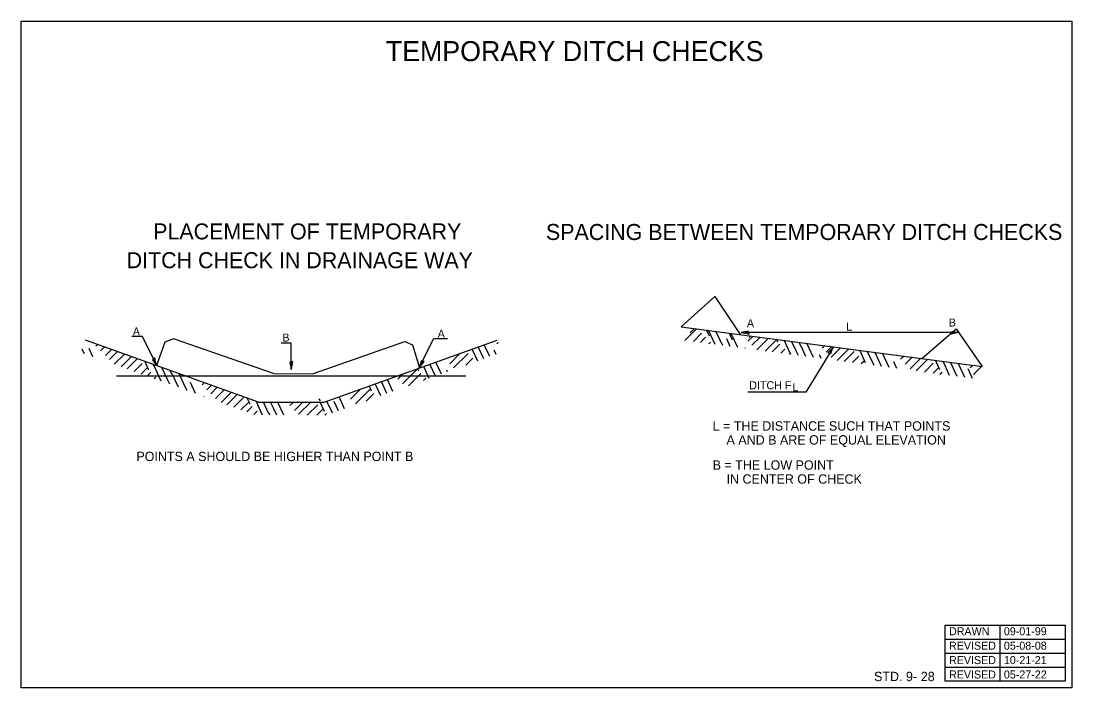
# Model space of a CAD drawing. Extents: x 100 to 888, y 575 to 1075.
import ezdxf

# ---------------------------------------------------------------- set-up
doc = ezdxf.new("R2010")
doc.units = 0
for name, color, linetype in [('Sheets_General Details', 7, 'Continuous'), ('Sheets_Major Grid', 7, 'Continuous'), ('Sheets_Minor Grid Horizontal', 7, 'Continuous')]:
    doc.layers.add(name, color=color, linetype=linetype)

msp = doc.modelspace()

# ---------------------------------------------------------------- linework, layer by layer
at = {"layer": 'Sheets_General Details'}
for p, q in [((594.75, 845.84), (619.79, 868.48)), ((619.79, 868.48), (638.8, 840.03)), ((594.75, 845.84), (820.27, 816.09)), ((597.48, 835.53), (606.24, 844.32)), ((601.37, 841.28), (604.39, 844.32)), ((615.89, 838.68), (613.86, 843.06)), ((620.06, 832.55), (615.14, 843.15)), ((775.09, 822.05), (800.72, 844.15)), ((800.72, 844.15), (820.27, 816.09)), ((277.88, 789.34), (148.22, 835.86)), ((191.12, 838.45), (182.99, 838.45)), ((201.67, 816.65), (191.12, 838.45)), ((214.17, 836.63), (207.83, 834.2)), ((289.09, 810.67), (214.33, 836.7)), ((327.22, 789.34), (456.87, 835.86)), ((398.44, 814.98), (409, 836.78)), ((419.49, 836.78), (409, 836.78)), ((603.83, 834.7), (610.01, 840.88)), ((609.06, 834.01), (612.97, 837.92)), ((625.15, 832.97), (620.75, 842.4)), ((631.48, 831.05), (628.86, 836.68)), ((633.24, 835.71), (630.87, 840.83)), ((637.09, 830.32), (632.45, 840.27)), ((803.24, 841.59), (639.62, 841.59)), ((644.71, 834.94), (648.52, 838.75)), ((645.62, 837.69), (646.66, 838.73)), ((647.67, 831.98), (653.75, 838.06)), ((651.32, 828.43), (660.1, 837.21)), ((657.69, 827.6), (665.67, 835.57)), ((667.05, 834.21), (666.02, 836.44)), ((676.72, 825.09), (671.81, 835.67)), ((680.81, 827.66), (677.43, 834.94)), ((797.81, 841.75), (798.48, 841.78)), ((147.28, 825.83), (145.8, 829.05)), ((153.85, 823.36), (150.99, 829.54)), ((156.04, 831.39), (157.26, 832.62)), ((159.65, 827.8), (162.55, 830.7)), ((163.24, 824.21), (167.84, 828.81)), ((166.21, 821.25), (172.21, 827.25)), ((207.83, 834.2), (201.53, 816.73)), ((302.54, 833.61), (295.05, 833.61)), ((302.54, 813.77), (302.54, 833.61)), ((318.35, 810.56), (387.64, 834.68)), ((387.64, 834.68), (393.22, 832.25)), ((393.22, 832.25), (398.61, 814.95)), ((442.22, 820.12), (438.04, 829.11)), ((446.72, 821.74), (442.56, 830.72)), ((450.75, 824.49), (447.1, 832.34)), ((455.92, 825.04), (454.46, 828.2)), ((456.55, 833.01), (457.54, 834)), ((615.42, 833.17), (616.58, 834.33)), ((625.86, 831.8), (625.27, 833.07)), ((642.87, 829.55), (642.62, 830.11)), ((662.9, 826.91), (668.63, 832.63)), ((669.28, 826.06), (672.24, 829.02)), ((682.5, 824.32), (680.9, 827.76)), ((684.4, 831.25), (683.04, 834.19)), ((688.15, 823.57), (684.52, 831.37)), ((708.79, 830.8), (688.01, 796.87)), ((693.75, 822.84), (688.82, 833.42)), ((700.37, 829.63), (702.38, 831.65)), ((703.33, 826.67), (707.61, 830.95)), ((706.94, 823.08), (713.96, 830.11)), ((711.56, 820.49), (720.32, 829.28)), ((716.77, 819.8), (724.29, 827.32)), ((722.71, 828.9), (722.69, 828.96)), ((732.85, 818.76), (728.47, 828.19)), ((736.46, 822.35), (734.1, 827.46)), ((147.53, 825.63), (147.4, 825.93)), ((169.82, 817.64), (177.51, 825.34)), ((175.11, 815.74), (182.8, 823.44)), ((179.47, 814.18), (187.17, 821.88)), ((195.73, 813.32), (192.67, 819.91)), ((414.99, 810.36), (410.82, 819.34)), ((417.61, 821.61), (417.87, 821.86)), ((421.21, 818.01), (429.1, 825.89)), ((424.17, 815.05), (434.98, 825.85)), ((433.22, 816.91), (438.57, 822.26)), ((451.4, 823.42), (450.85, 824.59)), ((675.64, 825.23), (675.83, 825.43)), ((699.56, 822.07), (698.27, 824.82)), ((723.14, 818.95), (727.9, 823.71)), ((729.5, 818.13), (731.49, 820.12)), ((739.17, 816.84), (736.56, 822.47)), ((740.06, 825.96), (739.7, 826.71)), ((744.81, 816.11), (740.17, 826.06)), ((750.22, 815.8), (745.5, 825.96)), ((756.22, 814.59), (753.93, 819.51)), ((756.02, 824.34), (756.22, 824.54)), ((758.98, 821.38), (761.45, 823.85)), ((762.58, 817.77), (767.83, 823)), ((766.19, 814.18), (774.18, 822.17)), ((770.63, 812.7), (779.41, 821.48)), ((788.51, 813.45), (785.14, 820.73)), ((792.25, 817.12), (790.92, 819.98)), ((801.46, 808.63), (796.54, 819.21)), ((184.76, 812.27), (190.78, 818.29)), ((190.07, 810.37), (194.37, 814.68)), ((194.43, 808.82), (197.33, 811.72)), ((199.34, 816.91), (199.01, 817.64)), ((205.03, 805.01), (199.44, 817.03)), ((209.51, 806.76), (205.54, 815.29)), ((213.1, 810.36), (211.86, 813.02)), ((385.88, 802.99), (396.67, 813.79)), ((398.05, 812.43), (397.13, 814.42)), ((405.95, 807.12), (401.78, 816.1)), ((410.47, 808.74), (406.3, 817.72)), ((419.65, 812.03), (419.11, 813.18)), ((750.6, 815.34), (750.34, 815.9)), ((777, 811.87), (783.56, 818.42)), ((783.36, 811.02), (787.15, 814.81)), ((788.59, 810.33), (790.11, 811.85)), ((795.83, 809.38), (792.22, 817.16)), ((805.88, 810.49), (802.17, 818.48)), ((812.89, 807.13), (809.59, 814.2)), ((811.22, 814.99), (813.02, 816.78)), ((813.63, 809.94), (819.38, 815.69)), ((171.53, 809.07), (433.32, 809.07)), ((199.72, 806.92), (200.92, 808.12)), ((211.56, 802.66), (209.61, 806.86)), ((217.9, 800.39), (213.22, 810.47)), ((223.26, 800.19), (218.39, 810.69)), ((230.74, 795.79), (226.97, 803.9)), ((235.62, 802.18), (237.32, 803.88)), ((289.09, 810.67), (318.35, 810.56)), ((374.19, 795.73), (370.03, 804.69)), ((378.73, 797.35), (374.55, 806.31)), ((382.26, 806.59), (386.17, 810.49)), ((390.3, 801.49), (399.63, 810.83)), ((401.55, 805.54), (403.24, 807.24)), ((807.26, 807.86), (806, 810.61)), ((224.41, 798.06), (223.36, 800.31)), ((239.23, 798.57), (242.63, 801.99)), ((242.19, 795.61), (246.99, 800.43)), ((245.78, 792.02), (252.28, 798.51)), ((249.89, 788.92), (257.59, 796.62)), ((346.94, 791.57), (354.47, 799.11)), ((350.55, 787.97), (361.34, 798.77)), ((358.62, 790.12), (364.3, 795.81)), ((362.71, 797.41), (360.85, 801.39)), ((366.32, 801), (365.37, 803.03)), ((369.67, 794.09), (366.42, 801.12)), ((688.01, 796.87), (644.62, 796.87)), ((237.3, 793.44), (237.14, 793.76)), ((254.23, 787.36), (261.95, 795.06)), ((259.54, 785.45), (266.74, 792.65)), ((264.83, 783.55), (270.34, 789.06)), ((271.72, 787.7), (269.57, 792.32)), ((280.97, 779.47), (276.1, 789.97)), ((277.88, 789.34), (327.22, 789.34)), ((285.47, 781.12), (281.65, 789.34)), ((289.07, 784.74), (286.94, 789.34)), ((296.96, 779.47), (292.8, 788.45)), ((301.44, 786.71), (304.07, 789.34)), ((305.03, 783.12), (311.27, 789.34)), ((307.99, 780.16), (317.19, 789.34)), ((324.44, 790.25), (323.37, 791.85)), ((327.38, 782.39), (324.14, 789.34)), ((330.97, 785.98), (329.09, 790.01)), ((337.94, 782.7), (334.68, 789.71)), ((342.46, 784.32), (338.29, 793.3)), ((269.19, 781.99), (273.3, 786.1)), ((274.5, 780.08), (276.91, 782.51)), ((286.42, 779.47), (285.59, 781.24)), ((291.69, 779.47), (289.19, 784.84)), ((314.53, 779.47), (322.4, 787.36)), ((321.71, 779.47), (325.99, 783.75)), ((327.63, 779.47), (328.96, 780.79)), ((333.42, 781.09), (331.09, 786.1))]:
    msp.add_line(p, q, dxfattribs=at)
for points in [[(645.64, 840.33), (645.15, 841.49), (644.96, 842.6), (642.63, 842.11), (639.62, 841.59), (642.83, 841)], [(797.23, 840.33), (797.72, 841.49), (797.9, 842.6), (800.23, 842.11), (803.24, 841.59), (800.03, 841)], [(704.57, 826.32), (705.81, 826.14), (706.85, 825.72), (707.66, 827.96), (708.79, 830.8), (706.61, 828.37)], [(200.18, 822.62), (199.36, 821.67), (198.44, 821.02), (199.89, 819.13), (201.67, 816.65), (200.8, 819.79)], [(303.79, 819.79), (302.64, 819.3), (301.53, 819.11), (302.01, 816.78), (302.54, 813.77), (303.12, 816.98)], [(402.2, 819.85), (400.94, 819.91), (399.87, 820.23), (399.29, 817.92), (398.44, 814.98), (400.37, 817.62)]]:
    msp.add_lwpolyline(points, close=True, dxfattribs=at)
at = {"layer": 'Sheets_Major Grid'}
msp.add_lwpolyline([(100, 1075), (887.5, 1075), (887.5, 575), (100, 575)], close=True, dxfattribs=at)
at = {"layer": 'Sheets_Minor Grid Horizontal'}
for p, q in [((833.61, 580), (833.61, 622)), ((792.5, 611.5), (882.5, 611.5)), ((792.5, 601), (882.5, 601)), ((792.5, 590.5), (882.5, 590.5))]:
    msp.add_line(p, q, dxfattribs=at)
msp.add_lwpolyline([(882.5, 580), (792.5, 580), (792.5, 622), (882.5, 622)], close=True, dxfattribs=at)

# ---------------------------------------------------------------- texts
at = {"layer": 'Sheets_General Details'}
for s, height, p in [('TEMPORARY DITCH CHECKS', 15, (373.33, 1044.91)), ('PLACEMENT OF TEMPORARY', 12, (199.01, 911.28)), ('SPACING BETWEEN TEMPORARY DITCH CHECKS', 12, (493.32, 910.84)), ('DITCH CHECK IN DRAINAGE WAY', 12, (179.16, 889.68)), ('A', 6, (643.92, 845.41)), ('B', 6, (795.16, 845.97)), ('A', 6, (183.75, 839.26)), ('A', 6, (412.2, 837.6)), ('L', 6, (718.35, 842.92)), ('B', 6, (295.83, 834.69)), ('DITCH F', 6, (645.65, 798.96)), ('L', 6, (678.09, 797.43)), ('L = THE DISTANCE SUCH THAT POINTS', 7, (618.24, 767.94)), ('    A AND B ARE OF EQUAL ELEVATION', 7, (618.24, 757.49)), ('POINTS A SHOULD BE HIGHER THAN POINT B', 7, (186.44, 745.12)), ('B = THE LOW POINT', 7, (618.25, 738.61)), ('    IN CENTER OF CHECK', 7, (618.25, 728.16))]:
    msp.add_text(s, height=height, dxfattribs=at).set_placement(p)
at = {"layer": 'Sheets_Minor Grid Horizontal'}
for s, height, p in [('DRAWN', 6, (795.35, 614.52)), ('09-01-99', 6, (836.46, 614.52)), ('REVISED', 6, (795.35, 603.72)), ('05-08-08', 6, (836.46, 603.72)), ('REVISED', 6, (795.35, 592.92)), ('10-21-21', 6, (836.46, 592.92)), ('STD. 9-', 7, (739.19, 580.14)), ('28 ', 7, (774.23, 580.14)), ('REVISED', 6, (795.35, 582.12)), ('05-27-22', 6, (836.46, 582.12))]:
    msp.add_text(s, height=height, dxfattribs=at).set_placement(p)

doc.saveas('drawing.dxf')
